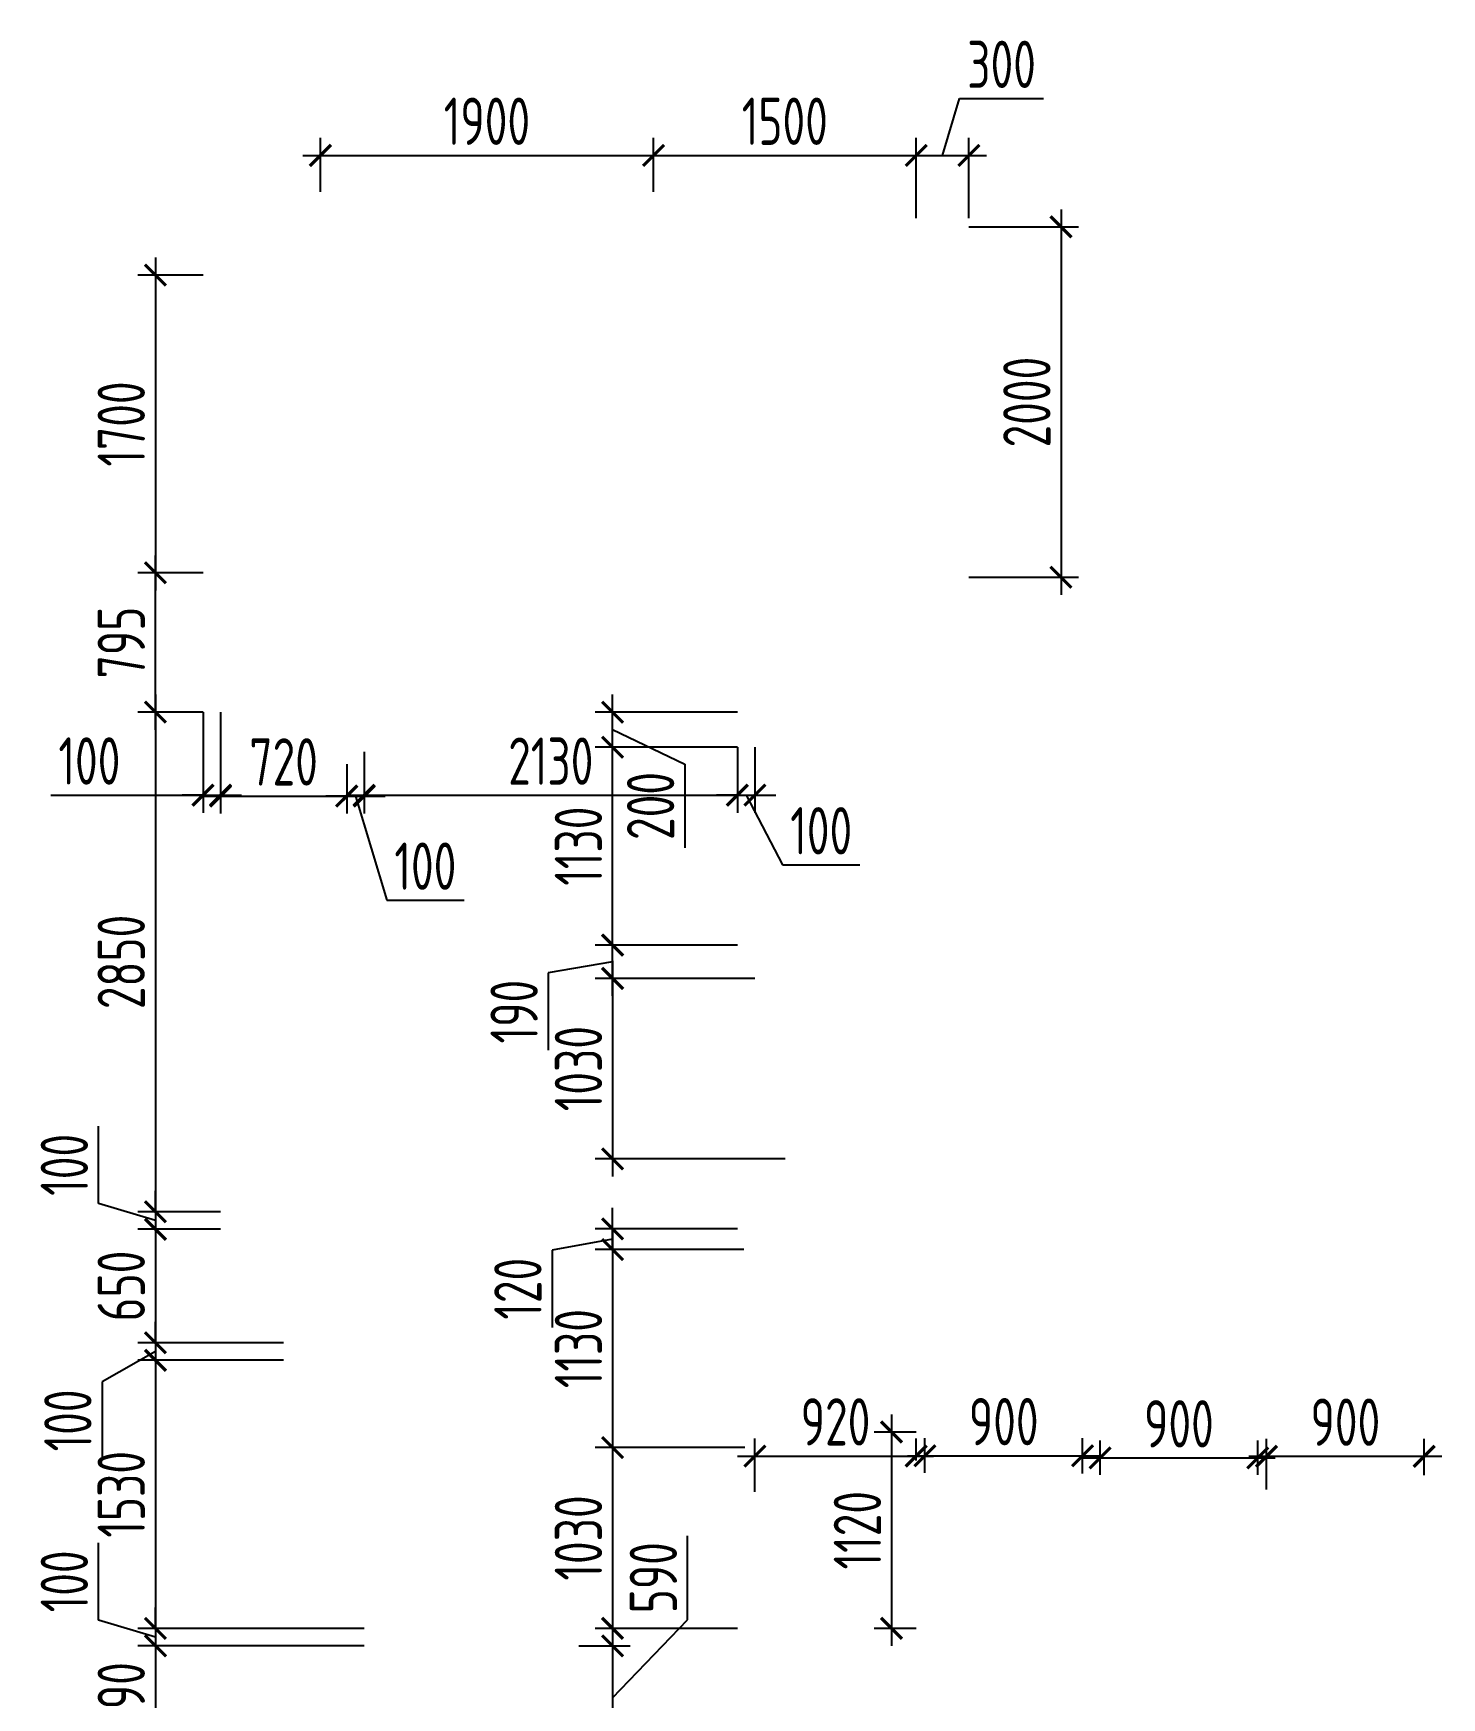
# Model space of a CAD drawing. Header units: millimetres. Extents: x -350007 to 535970, y -888 to 133718.
# Drawn here: x -198453 to -190414, y 121724 to 131226 of the extents above; entities that cross this region are included whole.
import ezdxf

# ---------------------------------------------------------------- set-up
doc = ezdxf.new("R2010")
doc.units = ezdxf.units.MM
doc.layers.add('АР_Размеры нов.', color=15, linetype='Continuous', lineweight=0)
doc.styles.add('ISOCPEUR', font='isocpeur.ttf', dxfattribs={"width": 0.7})
doc.dimstyles.new('R_100', dxfattribs={"dimtxt": 270, "dimasz": 120, "dimexe": 100, "dimexo": 0, "dimgap": 60, "dimtad": 1, "dimdec": 0, "dimrnd": 5, "dimzin": 0, "dimdsep": 46, "dimtxsty": 'ISOCPEUR', "dimblk": 'ARCHTICK', "dimcen": 0, "dimdle": 100, "dimclrd": 256, "dimclre": 256, "dimclrt": 256, "dimadec": 0, "dimazin": 0, "dimtfac": 2, "dimtdec": 0, "dimtofl": 0, "dimtmove": 1, "dimatfit": 3, "dimfxl": 1, "dimtvp": 3, "dimtolj": 1, "dimtzin": 0, "dimarcsym": 0})

# ---------------------------------------------------------------- blocks, each defined once
blk = doc.blocks.new('_ArchTick')
at = {"color": 0, "linetype": 'ByBlock', "const_width": 0.15}
blk.add_lwpolyline([(-0.5, -0.5), (0.5, 0.5)], dxfattribs=at)
blk = doc.blocks.new('*D2618')
at = {"layer": 'АР_Размеры нов.', "lineweight": -2, "ltscale": 100, "transparency": 16777216}
for p, q in [((-197755.6, 129945.9), (-197755.6, 128045.9)), ((-197483.9, 129845.9), (-197855.6, 129845.9)), ((-197483.9, 128145.9), (-197855.6, 128145.9))]:
    blk.add_line(p, q, dxfattribs=at)
at = {"layer": 'АР_Размеры нов.', "lineweight": -2, "ltscale": 100, "transparency": 16777216, "xscale": 120, "yscale": 120, "zscale": 120}
for p, rotation in [((-197755.6, 129845.9), 90), ((-197755.6, 128145.9), 270)]:
    blk.add_blockref('_ArchTick', p, dxfattribs=dict(at, rotation=rotation))
at = {"layer": 'АР_Размеры нов.', "ltscale": 100, "transparency": 16777216, "insert": (-197950.6, 128995.9), "char_height": 270, "attachment_point": 5, "rotation": 90, "style": 'ISOCPEUR'}
blk.add_mtext('\\A1;1700', dxfattribs=at)
blk = doc.blocks.new('*D2623')
at = {"layer": 'АР_Размеры нов.', "lineweight": -2, "ltscale": 100, "transparency": 16777216}
for p, q in [((-195146.4, 125920.8), (-195146.4, 127250.9)), ((-194433.9, 127150.9), (-195246.4, 127150.9)), ((-194433.9, 126020.8), (-195246.4, 126020.8))]:
    blk.add_line(p, q, dxfattribs=at)
at = {"layer": 'АР_Размеры нов.', "lineweight": -2, "ltscale": 100, "transparency": 16777216, "xscale": 120, "yscale": 120, "zscale": 120}
for p, rotation in [((-195146.4, 127150.9), 90), ((-195146.4, 126020.8), 270)]:
    blk.add_blockref('_ArchTick', p, dxfattribs=dict(at, rotation=rotation))
at = {"layer": 'АР_Размеры нов.', "ltscale": 100, "transparency": 16777216, "insert": (-195341.4, 126585.8), "char_height": 270, "attachment_point": 5, "rotation": 90, "style": 'ISOCPEUR'}
blk.add_mtext('\\A1;1130', dxfattribs=at)
blk = doc.blocks.new('*D2627')
at = {"layer": 'АР_Размеры нов.', "lineweight": -2, "ltscale": 100, "transparency": 16777216}
for p, q in [((-195146.4, 125930.7), (-195146.4, 124700.7)), ((-194333.9, 125830.7), (-195246.4, 125830.7)), ((-194161.7, 124800.7), (-195246.4, 124800.7))]:
    blk.add_line(p, q, dxfattribs=at)
at = {"layer": 'АР_Размеры нов.', "lineweight": -2, "ltscale": 100, "transparency": 16777216, "xscale": 120, "yscale": 120, "zscale": 120}
for p, rotation in [((-195146.4, 125830.7), 90), ((-195146.4, 124800.7), 270)]:
    blk.add_blockref('_ArchTick', p, dxfattribs=dict(at, rotation=rotation))
at = {"layer": 'АР_Размеры нов.', "ltscale": 100, "transparency": 16777216, "insert": (-195341.4, 125315.7), "char_height": 270, "attachment_point": 5, "rotation": 90, "style": 'ISOCPEUR'}
blk.add_mtext('\\A1;1030', dxfattribs=at)
blk = doc.blocks.new('*D2628')
at = {"layer": 'АР_Размеры нов.', "lineweight": -2, "ltscale": 100, "transparency": 16777216}
for p, q in [((-195146.4, 124382.4), (-195146.4, 123052.4)), ((-194397.3, 124282.4), (-195246.4, 124282.4)), ((-194392.2, 123152.4), (-195246.4, 123152.4))]:
    blk.add_line(p, q, dxfattribs=at)
at = {"layer": 'АР_Размеры нов.', "lineweight": -2, "ltscale": 100, "transparency": 16777216, "xscale": 120, "yscale": 120, "zscale": 120}
for p, rotation in [((-195146.4, 124282.4), 90), ((-195146.4, 123152.4), 270)]:
    blk.add_blockref('_ArchTick', p, dxfattribs=dict(at, rotation=rotation))
at = {"layer": 'АР_Размеры нов.', "ltscale": 100, "transparency": 16777216, "insert": (-195341.4, 123717.4), "char_height": 270, "attachment_point": 5, "rotation": 90, "style": 'ISOCPEUR'}
blk.add_mtext('\\A1;1130', dxfattribs=at)
blk = doc.blocks.new('*D2783')
at = {"layer": 'АР_Размеры нов.', "lineweight": -2, "ltscale": 100, "transparency": 16777216}
for p, q in [((-197755.6, 127250.7), (-197755.6, 128245.9)), ((-197483.9, 128145.9), (-197855.6, 128145.9)), ((-197483.9, 127350.7), (-197855.6, 127350.7))]:
    blk.add_line(p, q, dxfattribs=at)
at = {"layer": 'АР_Размеры нов.', "lineweight": -2, "ltscale": 100, "transparency": 16777216, "xscale": 120, "yscale": 120, "zscale": 120}
for p, rotation in [((-197755.6, 128145.9), 90), ((-197755.6, 127350.7), 270)]:
    blk.add_blockref('_ArchTick', p, dxfattribs=dict(at, rotation=rotation))
at = {"layer": 'АР_Размеры нов.', "ltscale": 100, "transparency": 16777216, "insert": (-197950.6, 127748.3), "char_height": 270, "attachment_point": 5, "rotation": 90, "style": 'ISOCPEUR'}
blk.add_mtext('\\A1;795', dxfattribs=at)
blk = doc.blocks.new('*D2784')
at = {"layer": 'АР_Размеры нов.', "lineweight": -2, "ltscale": 100, "transparency": 16777216}
for p, q in [((-192586.7, 130220.8), (-192586.7, 128020.7)), ((-193112.9, 130120.8), (-192486.7, 130120.8)), ((-193113, 128120.7), (-192486.7, 128120.7))]:
    blk.add_line(p, q, dxfattribs=at)
at = {"layer": 'АР_Размеры нов.', "lineweight": -2, "ltscale": 100, "transparency": 16777216, "xscale": 120, "yscale": 120, "zscale": 120}
for p, rotation in [((-192586.7, 130120.8), 90), ((-192586.7, 128120.7), 270)]:
    blk.add_blockref('_ArchTick', p, dxfattribs=dict(at, rotation=rotation))
at = {"layer": 'АР_Размеры нов.', "ltscale": 100, "transparency": 16777216, "insert": (-192781.7, 129120.7), "char_height": 270, "attachment_point": 5, "rotation": 90, "style": 'ISOCPEUR'}
blk.add_mtext('\\A1;2000', dxfattribs=at)
blk = doc.blocks.new('*D3109')
at = {"layer": 'АР_Размеры нов.', "lineweight": -2, "ltscale": 100, "transparency": 16777216}
for p, q in [((-196813.9, 130320.7), (-196813.9, 130629)), ((-194912.9, 130320.7), (-194912.9, 130629)), ((-196913.9, 130529), (-194812.9, 130529))]:
    blk.add_line(p, q, dxfattribs=at)
at = {"layer": 'АР_Размеры нов.', "lineweight": -2, "ltscale": 100, "transparency": 16777216, "xscale": 120, "yscale": 120, "zscale": 120, "rotation": 180}
blk.add_blockref('_ArchTick', (-196813.9, 130529), dxfattribs=at)
at = {"layer": 'АР_Размеры нов.', "lineweight": -2, "ltscale": 100, "transparency": 16777216, "xscale": 120, "yscale": 120, "zscale": 120}
blk.add_blockref('_ArchTick', (-194912.9, 130529), dxfattribs=at)
at = {"layer": 'АР_Размеры нов.', "ltscale": 100, "transparency": 16777216, "insert": (-195863.4, 130724), "char_height": 270, "attachment_point": 5, "style": 'ISOCPEUR'}
blk.add_mtext('\\A1;1900', dxfattribs=at)
blk = doc.blocks.new('*D3110')
at = {"layer": 'АР_Размеры нов.', "lineweight": -2, "ltscale": 100, "transparency": 16777216}
for p, q in [((-194912.9, 130320.7), (-194912.9, 130629)), ((-193413.4, 130320.7), (-193413.4, 130629)), ((-195012.9, 130529), (-193313.4, 130529))]:
    blk.add_line(p, q, dxfattribs=at)
at = {"layer": 'АР_Размеры нов.', "lineweight": -2, "ltscale": 100, "transparency": 16777216, "xscale": 120, "yscale": 120, "zscale": 120, "rotation": 180}
blk.add_blockref('_ArchTick', (-194912.9, 130529), dxfattribs=at)
at = {"layer": 'АР_Размеры нов.', "lineweight": -2, "ltscale": 100, "transparency": 16777216, "xscale": 120, "yscale": 120, "zscale": 120}
blk.add_blockref('_ArchTick', (-193413.4, 130529), dxfattribs=at)
at = {"layer": 'АР_Размеры нов.', "ltscale": 100, "transparency": 16777216, "insert": (-194163.2, 130724), "char_height": 270, "attachment_point": 5, "style": 'ISOCPEUR'}
blk.add_mtext('\\A1;1500', dxfattribs=at)
blk = doc.blocks.new('*D3124')
at = {"layer": 'АР_Размеры нов.', "lineweight": -2, "ltscale": 100, "transparency": 16777216}
for p, q in [((-194333.9, 122900), (-194333.9, 123204.1)), ((-193413.9, 123079.1), (-193413.9, 123204.1)), ((-194433.9, 123104.1), (-193313.9, 123104.1))]:
    blk.add_line(p, q, dxfattribs=at)
at = {"layer": 'АР_Размеры нов.', "lineweight": -2, "ltscale": 100, "transparency": 16777216, "xscale": 120, "yscale": 120, "zscale": 120, "rotation": 180}
blk.add_blockref('_ArchTick', (-194333.9, 123104.1), dxfattribs=at)
at = {"layer": 'АР_Размеры нов.', "lineweight": -2, "ltscale": 100, "transparency": 16777216, "xscale": 120, "yscale": 120, "zscale": 120}
blk.add_blockref('_ArchTick', (-193413.9, 123104.1), dxfattribs=at)
at = {"layer": 'АР_Размеры нов.', "ltscale": 100, "transparency": 16777216, "insert": (-193873.9, 123299.1), "char_height": 270, "attachment_point": 5, "style": 'ISOCPEUR'}
blk.add_mtext('\\A1;920', dxfattribs=at)
blk = doc.blocks.new('*D3125')
at = {"layer": 'АР_Размеры нов.', "lineweight": -2, "ltscale": 100, "transparency": 16777216}
for p, q in [((-193363.9, 123009), (-193363.9, 123205.5)), ((-192463.9, 123004.8), (-192463.9, 123205.5)), ((-193463.9, 123105.5), (-192363.9, 123105.5))]:
    blk.add_line(p, q, dxfattribs=at)
at = {"layer": 'АР_Размеры нов.', "lineweight": -2, "ltscale": 100, "transparency": 16777216, "xscale": 120, "yscale": 120, "zscale": 120, "rotation": 180}
blk.add_blockref('_ArchTick', (-193363.9, 123105.5), dxfattribs=at)
at = {"layer": 'АР_Размеры нов.', "lineweight": -2, "ltscale": 100, "transparency": 16777216, "xscale": 120, "yscale": 120, "zscale": 120}
blk.add_blockref('_ArchTick', (-192463.9, 123105.5), dxfattribs=at)
at = {"layer": 'АР_Размеры нов.', "ltscale": 100, "transparency": 16777216, "insert": (-192913.9, 123300.5), "char_height": 270, "attachment_point": 5, "style": 'ISOCPEUR'}
blk.add_mtext('\\A1;900', dxfattribs=at)
blk = doc.blocks.new('*D3126')
at = {"layer": 'АР_Размеры нов.', "lineweight": -2, "ltscale": 100, "transparency": 16777216}
for p, q in [((-192363.9, 122996.7), (-192363.9, 123193.2)), ((-191463.9, 122996.7), (-191463.9, 123193.2)), ((-192463.9, 123093.2), (-191363.9, 123093.2))]:
    blk.add_line(p, q, dxfattribs=at)
at = {"layer": 'АР_Размеры нов.', "lineweight": -2, "ltscale": 100, "transparency": 16777216, "xscale": 120, "yscale": 120, "zscale": 120, "rotation": 180}
blk.add_blockref('_ArchTick', (-192363.9, 123093.2), dxfattribs=at)
at = {"layer": 'АР_Размеры нов.', "lineweight": -2, "ltscale": 100, "transparency": 16777216, "xscale": 120, "yscale": 120, "zscale": 120}
blk.add_blockref('_ArchTick', (-191463.9, 123093.2), dxfattribs=at)
at = {"layer": 'АР_Размеры нов.', "ltscale": 100, "transparency": 16777216, "insert": (-191913.9, 123288.2), "char_height": 270, "attachment_point": 5, "style": 'ISOCPEUR'}
blk.add_mtext('\\A1;900', dxfattribs=at)
blk = doc.blocks.new('*D3127')
at = {"layer": 'АР_Размеры нов.', "lineweight": -2, "ltscale": 100, "transparency": 16777216}
for p, q in [((-191413.9, 122913.7), (-191413.9, 123202.4)), ((-190513.9, 122994.4), (-190513.9, 123202.4)), ((-191513.9, 123102.4), (-190413.9, 123102.4))]:
    blk.add_line(p, q, dxfattribs=at)
at = {"layer": 'АР_Размеры нов.', "lineweight": -2, "ltscale": 100, "transparency": 16777216, "xscale": 120, "yscale": 120, "zscale": 120, "rotation": 180}
blk.add_blockref('_ArchTick', (-191413.9, 123102.4), dxfattribs=at)
at = {"layer": 'АР_Размеры нов.', "lineweight": -2, "ltscale": 100, "transparency": 16777216, "xscale": 120, "yscale": 120, "zscale": 120}
blk.add_blockref('_ArchTick', (-190513.9, 123102.4), dxfattribs=at)
at = {"layer": 'АР_Размеры нов.', "ltscale": 100, "transparency": 16777216, "insert": (-190963.9, 123297.4), "char_height": 270, "attachment_point": 5, "style": 'ISOCPEUR'}
blk.add_mtext('\\A1;900', dxfattribs=at)
blk = doc.blocks.new('*D3128')
at = {"layer": 'АР_Размеры нов.', "lineweight": -2, "ltscale": 100, "transparency": 16777216}
for p, q in [((-193263.2, 130529), (-193165.7, 130854)), ((-193165.7, 130854), (-192686.6, 130854)), ((-193413.4, 130170.8), (-193413.4, 130629)), ((-193112.9, 130170.8), (-193112.9, 130629)), ((-193513.4, 130529), (-193012.9, 130529))]:
    blk.add_line(p, q, dxfattribs=at)
at = {"layer": 'АР_Размеры нов.', "lineweight": -2, "ltscale": 100, "transparency": 16777216, "xscale": 120, "yscale": 120, "zscale": 120, "rotation": 180}
blk.add_blockref('_ArchTick', (-193413.4, 130529), dxfattribs=at)
at = {"layer": 'АР_Размеры нов.', "lineweight": -2, "ltscale": 100, "transparency": 16777216, "xscale": 120, "yscale": 120, "zscale": 120}
blk.add_blockref('_ArchTick', (-193112.9, 130529), dxfattribs=at)
at = {"layer": 'АР_Размеры нов.', "ltscale": 100, "transparency": 16777216, "insert": (-192926.1, 131049), "char_height": 270, "attachment_point": 5, "style": 'ISOCPEUR'}
blk.add_mtext('\\A1;300', dxfattribs=at)
blk = doc.blocks.new('*D2999')
at = {"layer": 'АР_Размеры нов.', "lineweight": -2, "ltscale": 500, "transparency": 16777216}
for p, q in [((-195146.4, 127050.9), (-195146.4, 127450.7)), ((-194433.9, 127350.7), (-195246.4, 127350.7)), ((-195146.4, 127250.8), (-194734.2, 127054.7)), ((-194433.9, 127150.9), (-195246.4, 127150.9)), ((-194734.2, 127054.7), (-194734.2, 126575.6))]:
    blk.add_line(p, q, dxfattribs=at)
at = {"layer": 'АР_Размеры нов.', "lineweight": -2, "ltscale": 500, "transparency": 16777216, "xscale": 120, "yscale": 120, "zscale": 120}
for p, rotation in [((-195146.4, 127350.7), 90), ((-195146.4, 127150.9), 270)]:
    blk.add_blockref('_ArchTick', p, dxfattribs=dict(at, rotation=rotation))
at = {"layer": 'АР_Размеры нов.', "lineweight": 13, "ltscale": 500, "transparency": 16777216, "insert": (-194929.2, 126815.1), "char_height": 270, "attachment_point": 5, "rotation": 90, "style": 'ISOCPEUR'}
blk.add_mtext('\\A1;200', dxfattribs=at)
blk = doc.blocks.new('*D3000')
at = {"layer": 'АР_Размеры нов.', "lineweight": -2, "ltscale": 500, "transparency": 16777216}
for p, q in [((-195146.4, 124400.7), (-195146.4, 124520.7)), ((-194433.9, 124400.7), (-195246.4, 124400.7)), ((-195146.4, 124282.4), (-195146.4, 124400.7)), ((-195146.4, 124341.5), (-195491.8, 124279.7)), ((-195491.8, 124279.7), (-195491.8, 123838.4)), ((-194397.3, 124282.4), (-195246.4, 124282.4)), ((-195146.4, 124282.4), (-195146.4, 124162.4))]:
    blk.add_line(p, q, dxfattribs=at)
at = {"layer": 'АР_Размеры нов.', "lineweight": -2, "ltscale": 500, "transparency": 16777216, "xscale": 120, "yscale": 120, "zscale": 120}
for p, rotation in [((-195146.4, 124400.7), 270), ((-195146.4, 124282.4), 90)]:
    blk.add_blockref('_ArchTick', p, dxfattribs=dict(at, rotation=rotation))
at = {"layer": 'АР_Размеры нов.', "lineweight": 13, "ltscale": 500, "transparency": 16777216, "insert": (-195686.8, 124059), "char_height": 270, "attachment_point": 5, "rotation": 90, "style": 'ISOCPEUR'}
blk.add_mtext('\\A1;120', dxfattribs=at)
blk = doc.blocks.new('*D3001')
at = {"layer": 'АР_Размеры нов.', "lineweight": -2, "ltscale": 500, "transparency": 16777216}
for p, q in [((-195146.4, 123252.4), (-195146.4, 122020.3)), ((-194392.2, 123152.4), (-195246.4, 123152.4)), ((-194433.9, 122120.3), (-195246.4, 122120.3))]:
    blk.add_line(p, q, dxfattribs=at)
at = {"layer": 'АР_Размеры нов.', "lineweight": -2, "ltscale": 500, "transparency": 16777216, "xscale": 120, "yscale": 120, "zscale": 120}
for p, rotation in [((-195146.4, 123152.4), 90), ((-195146.4, 122120.3), 270)]:
    blk.add_blockref('_ArchTick', p, dxfattribs=dict(at, rotation=rotation))
at = {"layer": 'АР_Размеры нов.', "lineweight": 13, "ltscale": 500, "transparency": 16777216, "insert": (-195341.4, 122636.4), "char_height": 270, "attachment_point": 5, "rotation": 90, "style": 'ISOCPEUR'}
blk.add_mtext('\\A1;1030', dxfattribs=at)
blk = doc.blocks.new('*D3013')
at = {"layer": 'АР_Размеры нов.', "lineweight": -2, "ltscale": 500, "transparency": 16777216}
for p, q in [((-194718.6, 122169.9), (-194718.6, 122649)), ((-195146.4, 121724.4), (-194718.6, 122169.9)), ((-195146.4, 122120.3), (-195146.4, 121328.5)), ((-195339.8, 122020.3), (-195046.4, 122020.3)), ((-195339.8, 121428.5), (-195046.4, 121428.5))]:
    blk.add_line(p, q, dxfattribs=at)
at = {"layer": 'АР_Размеры нов.', "lineweight": -2, "ltscale": 500, "transparency": 16777216, "xscale": 120, "yscale": 120, "zscale": 120}
for p, rotation in [((-195146.4, 122020.3), 90), ((-195146.4, 121428.5), 270)]:
    blk.add_blockref('_ArchTick', p, dxfattribs=dict(at, rotation=rotation))
at = {"layer": 'АР_Размеры нов.', "lineweight": 13, "ltscale": 500, "transparency": 16777216, "insert": (-194913.6, 122409.4), "char_height": 270, "attachment_point": 5, "rotation": 90, "style": 'ISOCPEUR'}
blk.add_mtext('\\A1;590', dxfattribs=at)
blk = doc.blocks.new('*D3014')
at = {"layer": 'АР_Размеры нов.', "lineweight": -2, "ltscale": 500, "transparency": 16777216}
for p, q in [((-195146.4, 125730.7), (-195146.4, 126120.8)), ((-194433.9, 126020.8), (-195246.4, 126020.8)), ((-195146.4, 125925.7), (-195513.4, 125861.7)), ((-195513.4, 125861.7), (-195513.4, 125420.4)), ((-194333.9, 125830.7), (-195246.4, 125830.7))]:
    blk.add_line(p, q, dxfattribs=at)
at = {"layer": 'АР_Размеры нов.', "lineweight": -2, "ltscale": 500, "transparency": 16777216, "xscale": 120, "yscale": 120, "zscale": 120}
for p, rotation in [((-195146.4, 126020.8), 90), ((-195146.4, 125830.7), 270)]:
    blk.add_blockref('_ArchTick', p, dxfattribs=dict(at, rotation=rotation))
at = {"layer": 'АР_Размеры нов.', "lineweight": 13, "ltscale": 500, "transparency": 16777216, "insert": (-195708.4, 125641), "char_height": 270, "attachment_point": 5, "rotation": 90, "style": 'ISOCPEUR'}
blk.add_mtext('\\A1;190', dxfattribs=at)
blk = doc.blocks.new('*D1656')
at = {"layer": 'АР_Размеры нов.', "lineweight": -2, "ltscale": 500, "transparency": 16777216}
for p, q in [((-197483.9, 127350.7), (-197483.9, 126776.9)), ((-197383.9, 127350.7), (-197383.9, 126776.9)), ((-198353, 126876.9), (-197483.9, 126876.9)), ((-197483.9, 126876.9), (-197603.9, 126876.9)), ((-197483.9, 126876.9), (-197383.9, 126876.9)), ((-197383.9, 126876.9), (-197263.9, 126876.9))]:
    blk.add_line(p, q, dxfattribs=at)
at = {"layer": 'АР_Размеры нов.', "lineweight": -2, "ltscale": 500, "transparency": 16777216, "xscale": 120, "yscale": 120, "zscale": 120}
blk.add_blockref('_ArchTick', (-197483.9, 126876.9), dxfattribs=at)
at = {"layer": 'АР_Размеры нов.', "lineweight": -2, "ltscale": 500, "transparency": 16777216, "xscale": 120, "yscale": 120, "zscale": 120, "rotation": 180}
blk.add_blockref('_ArchTick', (-197383.9, 126876.9), dxfattribs=at)
at = {"layer": 'АР_Размеры нов.', "lineweight": 13, "ltscale": 500, "transparency": 16777216, "insert": (-198132.4, 127071.9), "char_height": 270, "attachment_point": 5, "style": 'ISOCPEUR'}
blk.add_mtext('\\A1;100', dxfattribs=at)
blk = doc.blocks.new('*D1657')
at = {"layer": 'АР_Размеры нов.', "lineweight": -2, "ltscale": 500, "transparency": 16777216}
for p, q in [((-197383.9, 127350.7), (-197383.9, 126771.7)), ((-196663.9, 127054.5), (-196663.9, 126771.7)), ((-197483.9, 126871.7), (-196563.9, 126871.7))]:
    blk.add_line(p, q, dxfattribs=at)
at = {"layer": 'АР_Размеры нов.', "lineweight": -2, "ltscale": 500, "transparency": 16777216, "xscale": 120, "yscale": 120, "zscale": 120, "rotation": 180}
blk.add_blockref('_ArchTick', (-197383.9, 126871.7), dxfattribs=at)
at = {"layer": 'АР_Размеры нов.', "lineweight": -2, "ltscale": 500, "transparency": 16777216, "xscale": 120, "yscale": 120, "zscale": 120}
blk.add_blockref('_ArchTick', (-196663.9, 126871.7), dxfattribs=at)
at = {"layer": 'АР_Размеры нов.', "lineweight": 13, "ltscale": 500, "transparency": 16777216, "insert": (-197023.9, 127066.7), "char_height": 270, "attachment_point": 5, "style": 'ISOCPEUR'}
blk.add_mtext('\\A1;720', dxfattribs=at)
blk = doc.blocks.new('*D1658')
at = {"layer": 'АР_Размеры нов.', "lineweight": -2, "ltscale": 500, "transparency": 16777216}
for p, q in [((-196663.9, 127054.5), (-196663.9, 126771.7)), ((-196563.9, 127123.4), (-196563.9, 126771.7)), ((-196663.9, 126871.7), (-196783.9, 126871.7)), ((-196663.9, 126871.7), (-196563.9, 126871.7)), ((-196613.9, 126871.7), (-196435.4, 126276.7)), ((-196563.9, 126871.7), (-196443.9, 126871.7)), ((-196435.4, 126276.7), (-195994.1, 126276.7))]:
    blk.add_line(p, q, dxfattribs=at)
at = {"layer": 'АР_Размеры нов.', "lineweight": -2, "ltscale": 500, "transparency": 16777216, "xscale": 120, "yscale": 120, "zscale": 120}
blk.add_blockref('_ArchTick', (-196663.9, 126871.7), dxfattribs=at)
at = {"layer": 'АР_Размеры нов.', "lineweight": -2, "ltscale": 500, "transparency": 16777216, "xscale": 120, "yscale": 120, "zscale": 120, "rotation": 180}
blk.add_blockref('_ArchTick', (-196563.9, 126871.7), dxfattribs=at)
at = {"layer": 'АР_Размеры нов.', "lineweight": 13, "ltscale": 500, "transparency": 16777216, "insert": (-196214.8, 126471.7), "char_height": 270, "attachment_point": 5, "style": 'ISOCPEUR'}
blk.add_mtext('\\A1;100', dxfattribs=at)
blk = doc.blocks.new('*D1659')
at = {"layer": 'АР_Размеры нов.', "lineweight": -2, "ltscale": 500, "transparency": 16777216}
for p, q in [((-194433.9, 127150.8), (-194433.9, 126776)), ((-196563.9, 127123.4), (-196563.9, 126776)), ((-196663.9, 126876), (-194333.9, 126876))]:
    blk.add_line(p, q, dxfattribs=at)
at = {"layer": 'АР_Размеры нов.', "lineweight": -2, "ltscale": 500, "transparency": 16777216, "xscale": 120, "yscale": 120, "zscale": 120, "rotation": 180}
blk.add_blockref('_ArchTick', (-196563.9, 126876), dxfattribs=at)
at = {"layer": 'АР_Размеры нов.', "lineweight": -2, "ltscale": 500, "transparency": 16777216, "xscale": 120, "yscale": 120, "zscale": 120}
blk.add_blockref('_ArchTick', (-194433.9, 126876), dxfattribs=at)
at = {"layer": 'АР_Размеры нов.', "lineweight": 13, "ltscale": 500, "transparency": 16777216, "insert": (-195498.9, 127071), "char_height": 270, "attachment_point": 5, "style": 'ISOCPEUR'}
blk.add_mtext('\\A1;2130', dxfattribs=at)
blk = doc.blocks.new('*D1660')
at = {"layer": 'АР_Размеры нов.', "lineweight": -2, "ltscale": 500, "transparency": 16777216}
for p, q in [((-194433.9, 127150.8), (-194433.9, 126776.9)), ((-194333.9, 127150.9), (-194333.9, 126776.9)), ((-194433.9, 126876.9), (-194553.9, 126876.9)), ((-194433.9, 126876.9), (-194333.9, 126876.9)), ((-194383.9, 126876.9), (-194176.1, 126478.6)), ((-194333.9, 126876.9), (-194213.9, 126876.9)), ((-194176.1, 126478.6), (-193734.8, 126478.6))]:
    blk.add_line(p, q, dxfattribs=at)
at = {"layer": 'АР_Размеры нов.', "lineweight": -2, "ltscale": 500, "transparency": 16777216, "xscale": 120, "yscale": 120, "zscale": 120}
blk.add_blockref('_ArchTick', (-194433.9, 126876.9), dxfattribs=at)
at = {"layer": 'АР_Размеры нов.', "lineweight": -2, "ltscale": 500, "transparency": 16777216, "xscale": 120, "yscale": 120, "zscale": 120, "rotation": 180}
blk.add_blockref('_ArchTick', (-194333.9, 126876.9), dxfattribs=at)
at = {"layer": 'АР_Размеры нов.', "lineweight": 13, "ltscale": 500, "transparency": 16777216, "insert": (-193955.5, 126673.6), "char_height": 270, "attachment_point": 5, "style": 'ISOCPEUR'}
blk.add_mtext('\\A1;100', dxfattribs=at)
blk = doc.blocks.new('*D2299')
at = {"layer": 'АР_Размеры нов.', "lineweight": -2, "ltscale": 500, "transparency": 16777216}
for p, q in [((-193554.1, 123341), (-193554.1, 122020.3)), ((-193413.9, 123241), (-193654.1, 123241)), ((-193413.9, 122120.3), (-193654.1, 122120.3))]:
    blk.add_line(p, q, dxfattribs=at)
at = {"layer": 'АР_Размеры нов.', "lineweight": -2, "ltscale": 500, "transparency": 16777216, "xscale": 120, "yscale": 120, "zscale": 120}
for p, rotation in [((-193554.1, 123241), 90), ((-193554.1, 122120.3), 270)]:
    blk.add_blockref('_ArchTick', p, dxfattribs=dict(at, rotation=rotation))
at = {"layer": 'АР_Размеры нов.', "lineweight": 13, "ltscale": 500, "transparency": 16777216, "insert": (-193749.1, 122680.6), "char_height": 270, "attachment_point": 5, "rotation": 90, "style": 'ISOCPEUR'}
blk.add_mtext('\\A1;1120', dxfattribs=at)
blk = doc.blocks.new('*D2472')
at = {"layer": 'АР_Размеры нов.', "lineweight": -2, "ltscale": 500, "transparency": 16777216}
for p, q in [((-197755.6, 127450.7), (-197755.6, 124398.4)), ((-197546.1, 127350.7), (-197855.6, 127350.7)), ((-197383.9, 124498.4), (-197855.6, 124498.4))]:
    blk.add_line(p, q, dxfattribs=at)
at = {"layer": 'АР_Размеры нов.', "lineweight": -2, "ltscale": 500, "transparency": 16777216, "xscale": 120, "yscale": 120, "zscale": 120}
for p, rotation in [((-197755.6, 127350.7), 90), ((-197755.6, 124498.4), 270)]:
    blk.add_blockref('_ArchTick', p, dxfattribs=dict(at, rotation=rotation))
at = {"layer": 'АР_Размеры нов.', "lineweight": 13, "ltscale": 500, "transparency": 16777216, "insert": (-197950.6, 125924.5), "char_height": 270, "attachment_point": 5, "rotation": 90, "style": 'ISOCPEUR'}
blk.add_mtext('\\A1;2850', dxfattribs=at)
blk = doc.blocks.new('*D2474')
at = {"layer": 'АР_Размеры нов.', "lineweight": -2, "ltscale": 500, "transparency": 16777216}
for p, q in [((-197755.6, 124498.4), (-197755.6, 123650.7)), ((-197383.9, 124398.4), (-197855.6, 124398.4)), ((-197383.9, 123750.7), (-197855.6, 123750.7))]:
    blk.add_line(p, q, dxfattribs=at)
at = {"layer": 'АР_Размеры нов.', "lineweight": -2, "ltscale": 500, "transparency": 16777216, "xscale": 120, "yscale": 120, "zscale": 120}
for p, rotation in [((-197755.6, 124398.4), 90), ((-197755.6, 123750.7), 270)]:
    blk.add_blockref('_ArchTick', p, dxfattribs=dict(at, rotation=rotation))
at = {"layer": 'АР_Размеры нов.', "lineweight": 13, "ltscale": 500, "transparency": 16777216, "insert": (-197950.6, 124074.6), "char_height": 270, "attachment_point": 5, "rotation": 90, "style": 'ISOCPEUR'}
blk.add_mtext('\\A1;650', dxfattribs=at)
blk = doc.blocks.new('*D2475')
at = {"layer": 'АР_Размеры нов.', "lineweight": -2, "ltscale": 500, "transparency": 16777216}
for p, q in [((-198080.6, 124545.9), (-198080.6, 124987.2)), ((-197755.6, 124498.4), (-197755.6, 124618.4)), ((-197755.6, 124448.4), (-198080.6, 124545.9)), ((-197383.9, 124498.4), (-197855.6, 124498.4)), ((-197755.6, 124498.4), (-197755.6, 124398.4)), ((-197383.9, 124398.4), (-197855.6, 124398.4)), ((-197755.6, 124398.4), (-197755.6, 124278.4))]:
    blk.add_line(p, q, dxfattribs=at)
at = {"layer": 'АР_Размеры нов.', "lineweight": -2, "ltscale": 500, "transparency": 16777216, "xscale": 120, "yscale": 120, "zscale": 120}
for p, rotation in [((-197755.6, 124498.4), 270), ((-197755.6, 124398.4), 90)]:
    blk.add_blockref('_ArchTick', p, dxfattribs=dict(at, rotation=rotation))
at = {"layer": 'АР_Размеры нов.', "lineweight": 13, "ltscale": 500, "transparency": 16777216, "insert": (-198275.6, 124766.5), "char_height": 270, "attachment_point": 5, "rotation": 90, "style": 'ISOCPEUR'}
blk.add_mtext('\\A1;100', dxfattribs=at)
blk = doc.blocks.new('*D2476')
at = {"layer": 'АР_Размеры нов.', "lineweight": -2, "ltscale": 500, "transparency": 16777216}
for p, q in [((-197755.6, 123750.7), (-197755.6, 123870.7)), ((-197023.9, 123750.7), (-197855.6, 123750.7)), ((-197755.6, 123750.7), (-197755.6, 123650.7)), ((-197755.6, 123700.7), (-198060.4, 123528)), ((-197023.9, 123650.7), (-197855.6, 123650.7)), ((-197755.6, 123650.7), (-197755.6, 123530.7)), ((-198060.4, 123528), (-198060.4, 123086.7))]:
    blk.add_line(p, q, dxfattribs=at)
at = {"layer": 'АР_Размеры нов.', "lineweight": -2, "ltscale": 500, "transparency": 16777216, "xscale": 120, "yscale": 120, "zscale": 120}
for p, rotation in [((-197755.6, 123750.7), 270), ((-197755.6, 123650.7), 90)]:
    blk.add_blockref('_ArchTick', p, dxfattribs=dict(at, rotation=rotation))
at = {"layer": 'АР_Размеры нов.', "lineweight": 13, "ltscale": 500, "transparency": 16777216, "insert": (-198255.4, 123307.3), "char_height": 270, "attachment_point": 5, "rotation": 90, "style": 'ISOCPEUR'}
blk.add_mtext('\\A1;100', dxfattribs=at)
blk = doc.blocks.new('*D2477')
at = {"layer": 'АР_Размеры нов.', "lineweight": -2, "ltscale": 500, "transparency": 16777216}
for p, q in [((-197755.6, 123750.7), (-197755.6, 122020.3)), ((-197383.9, 123650.7), (-197855.6, 123650.7)), ((-197383.9, 122120.3), (-197855.6, 122120.3))]:
    blk.add_line(p, q, dxfattribs=at)
at = {"layer": 'АР_Размеры нов.', "lineweight": -2, "ltscale": 500, "transparency": 16777216, "xscale": 120, "yscale": 120, "zscale": 120}
for p, rotation in [((-197755.6, 123650.7), 90), ((-197755.6, 122120.3), 270)]:
    blk.add_blockref('_ArchTick', p, dxfattribs=dict(at, rotation=rotation))
at = {"layer": 'АР_Размеры нов.', "lineweight": 13, "ltscale": 500, "transparency": 16777216, "insert": (-197950.6, 122885.5), "char_height": 270, "attachment_point": 5, "rotation": 90, "style": 'ISOCPEUR'}
blk.add_mtext('\\A1;1530', dxfattribs=at)
blk = doc.blocks.new('*D2478')
at = {"layer": 'АР_Размеры нов.', "lineweight": -2, "ltscale": 500, "transparency": 16777216}
for p, q in [((-198080.6, 122167.8), (-198080.6, 122609.1)), ((-197755.6, 122120.3), (-197755.6, 122240.3)), ((-197755.6, 122070.3), (-198080.6, 122167.8)), ((-196563.9, 122120.3), (-197855.6, 122120.3)), ((-197755.6, 122120.3), (-197755.6, 122020.3)), ((-196563.9, 122020.3), (-197855.6, 122020.3)), ((-197755.6, 122020.3), (-197755.6, 121900.3))]:
    blk.add_line(p, q, dxfattribs=at)
at = {"layer": 'АР_Размеры нов.', "lineweight": -2, "ltscale": 500, "transparency": 16777216, "xscale": 120, "yscale": 120, "zscale": 120}
for p, rotation in [((-197755.6, 122120.3), 270), ((-197755.6, 122020.3), 90)]:
    blk.add_blockref('_ArchTick', p, dxfattribs=dict(at, rotation=rotation))
at = {"layer": 'АР_Размеры нов.', "lineweight": 13, "ltscale": 500, "transparency": 16777216, "insert": (-198275.6, 122388.5), "char_height": 270, "attachment_point": 5, "rotation": 90, "style": 'ISOCPEUR'}
blk.add_mtext('\\A1;100', dxfattribs=at)
blk = doc.blocks.new('*D2479')
at = {"layer": 'АР_Размеры нов.', "lineweight": -2, "ltscale": 500, "transparency": 16777216}
for p, q in [((-197755.6, 122120.3), (-197755.6, 121328.5)), ((-196563.9, 122020.3), (-197855.6, 122020.3)), ((-197383.9, 121428.5), (-197855.6, 121428.5))]:
    blk.add_line(p, q, dxfattribs=at)
at = {"layer": 'АР_Размеры нов.', "lineweight": -2, "ltscale": 500, "transparency": 16777216, "xscale": 120, "yscale": 120, "zscale": 120}
for p, rotation in [((-197755.6, 122020.3), 90), ((-197755.6, 121428.5), 270)]:
    blk.add_blockref('_ArchTick', p, dxfattribs=dict(at, rotation=rotation))
at = {"layer": 'АР_Размеры нов.', "lineweight": 13, "ltscale": 500, "transparency": 16777216, "insert": (-197950.6, 121724.4), "char_height": 270, "attachment_point": 5, "rotation": 90, "style": 'ISOCPEUR'}
blk.add_mtext('\\A1;590', dxfattribs=at)

msp = doc.modelspace()

# ---------------------------------------------------------------- dimensions: what is measured, and where the dimension line sits
at = {"layer": 'АР_Размеры нов.', "ltscale": 100}
for base, p1, p2, override, picture, middle in [((-193112.9154, 130529.0028), (-193413.3955, 130170.7839, 0), (-193112.9154, 130170.7839), {"dimpost": '\\X', "dimfxl": 300, "dimarcsym": 1}, '*D3128', (-193105.6555, 131049.0028)), ((-194912.9, 130529), (-196813.9, 130320.7, 0), (-194912.9, 130320.7), {"dimpost": '\\X', "dimfxl": 2.5, "dimarcsym": 1}, '*D3109', (-195863.4, 130724)), ((-193413.3955, 130529.0028), (-194912.9151, 130320.6825), (-193413.3955, 130320.6825, 0), {"dimpost": '\\X', "dimfxl": 2.5, "dimarcsym": 1}, '*D3110', (-194163.1553, 130724.0028)), ((-193413.9, 123104.1), (-194333.9, 122900), (-193413.9, 123079.1), {"dimpost": '\\X', "dimfxl": 2.5, "dimarcsym": 1}, '*D3124', (-193873.9, 123299.1)), ((-192463.9, 123105.5), (-193363.9, 123009), (-192463.9, 123004.8), {"dimpost": '\\X', "dimfxl": 2.5, "dimarcsym": 1}, '*D3125', (-192913.9, 123300.5)), ((-191463.9, 123093.2), (-192363.9, 122996.7), (-191463.9, 122996.7), {"dimpost": '\\X', "dimfxl": 2.5, "dimarcsym": 1}, '*D3126', (-191913.9, 123288.2)), ((-190513.9, 123102.4), (-191413.9, 122913.7), (-190513.9, 122994.4), {"dimpost": '\\X', "dimfxl": 2.5, "dimarcsym": 1}, '*D3127', (-190963.9, 123297.4))]:
    dim = msp.add_linear_dim(base=base, p1=p1, p2=p2, dimstyle='R_100', override=override, dxfattribs=at)
    dim.commit()
    dim.dimension.update_dxf_attribs({"geometry": picture, "text_midpoint": middle})
for base, p1, p2, picture, middle in [((-192586.7, 128120.7), (-193112.9, 130120.8), (-193113, 128120.7), '*D2784', (-192781.7, 129120.7)), ((-197755.6, 128145.9), (-197483.9, 129845.9), (-197483.9, 128145.9), '*D2618', (-197950.6, 128995.9)), ((-197755.6, 128145.9), (-197483.9, 127350.7), (-197483.9, 128145.9), '*D2783', (-197950.6, 127748.3)), ((-195146.4, 127150.9), (-194433.9, 126020.8), (-194433.9, 127150.9), '*D2623', (-195341.4, 126585.8)), ((-195146.4, 124800.7), (-194333.9, 125830.7), (-194161.7, 124800.7), '*D2627', (-195341.4, 125315.7)), ((-195146.4, 123152.4), (-194397.3, 124282.4), (-194392.2, 123152.4), '*D2628', (-195341.4, 123717.4))]:
    dim = msp.add_linear_dim(base=base, p1=p1, p2=p2, angle=90, dimstyle='R_100', override={"dimpost": '\\X', "dimfxl": 2.5, "dimarcsym": 1}, dxfattribs=at)
    dim.commit()
    dim.dimension.update_dxf_attribs({"geometry": picture, "text_midpoint": middle})
at = {"layer": 'АР_Размеры нов.', "lineweight": 13, "ltscale": 500}
for base, p1, p2, override, picture, middle in [((-197755.6, 124498.4), (-197546.1, 127350.7), (-197383.9, 124498.4), {"dimpost": '\\X'}, '*D2472', (-197950.6, 125924.5)), ((-197755.6, 124398.4), (-197383.9, 124498.4), (-197383.9, 124398.4), {"dimpost": '\\X'}, '*D2475', (-198275.6, 124605.9)), ((-197755.6, 123750.7), (-197383.9, 124398.4), (-197383.9, 123750.7), {"dimpost": '\\X'}, '*D2474', (-197950.6, 124074.6)), ((-197755.6, 122120.3), (-197383.9, 123650.7), (-197383.9, 122120.3), {"dimpost": '\\X'}, '*D2477', (-197950.6, 122885.5)), ((-193554.1, 122120.3), (-193413.9, 123241), (-193413.9, 122120.3), {"dimpost": '\\X'}, '*D2299', (-193749.1, 122680.6)), ((-195146.4, 122120.3), (-194392.2, 123152.4), (-194433.9, 122120.3), {"dimpost": '\\X', "dimfxl": 2.5, "dimarcsym": 1}, '*D3001', (-195341.4, 122636.4)), ((-197755.6, 122020.3), (-196563.9, 122120.3), (-196563.9, 122020.3), {"dimpost": '\\X'}, '*D2478', (-198275.6, 122227.8)), ((-197755.6, 121428.5), (-196563.9, 122020.3), (-197383.9, 121428.5), {"dimpost": '\\X'}, '*D2479', (-197950.6, 121724.4))]:
    dim = msp.add_linear_dim(base=base, p1=p1, p2=p2, angle=90, dimstyle='R_100', override=override, dxfattribs=at)
    dim.commit()
    dim.dimension.update_dxf_attribs({"geometry": picture, "text_midpoint": middle})
for base, p1, p2, override, picture, middle in [((-195146.4, 127350.7), (-194433.9, 127150.9), (-194433.9, 127350.7), {"dimpost": '\\X', "dimfxl": 2.5, "dimarcsym": 1}, '*D2999', (-194734.2, 126994.7)), ((-195146.4, 126020.8), (-194333.9, 125830.7), (-194433.9, 126020.8), {"dimpost": '\\X', "dimfxl": 2.5, "dimarcsym": 1}, '*D3014', (-195513.4, 125801.7)), ((-195146.4, 124400.7), (-194397.3, 124282.4), (-194433.9, 124400.7), {"dimpost": '\\X', "dimfxl": 2.5, "dimarcsym": 1}, '*D3000', (-195491.8, 124219.7)), ((-197755.6, 123650.7), (-197023.9, 123750.7), (-197023.9, 123650.7), {"dimpost": '\\X'}, '*D2476', (-198060.4, 123468)), ((-195146.4, 121428.5), (-195339.8, 122020.3), (-195339.8, 121428.5), {"dimpost": '\\X'}, '*D3013', (-194718.6, 122229.9))]:
    dim = msp.add_linear_dim(base=base, p1=p1, p2=p2, angle=90, dimstyle='R_100', override=override, dxfattribs=at)
    dim.commit()
    dim.dimension.update_dxf_attribs({"geometry": picture, "text_midpoint": middle, "dimtype": 160})
for base, p1, p2, picture, middle in [((-197383.9, 126876.9), (-197483.9, 127350.7), (-197383.9, 127350.7), '*D1656', (-198132.4, 126715.5)), ((-194333.9, 126876.9), (-194433.9, 127150.8), (-194333.9, 127150.9), '*D1660', (-194116.1, 126478.6))]:
    dim = msp.add_linear_dim(base=base, p1=p1, p2=p2, dimstyle='R_100', override={"dimpost": '\\X'}, dxfattribs=at)
    dim.commit()
    dim.dimension.update_dxf_attribs({"geometry": picture, "text_midpoint": middle, "dimtype": 160})
for base, p1, p2, picture, middle in [((-196663.9, 126871.7), (-197383.9, 127350.7), (-196663.9, 127054.5), '*D1657', (-197023.9, 127066.7)), ((-194433.9, 126876), (-196563.9, 127123.4), (-194433.9, 127150.8), '*D1659', (-195498.9, 127071)), ((-196563.9, 126871.7), (-196663.9, 127054.5), (-196563.9, 127123.4), '*D1658', (-196375.4, 126471.7))]:
    dim = msp.add_linear_dim(base=base, p1=p1, p2=p2, dimstyle='R_100', override={"dimpost": '\\X'}, dxfattribs=at)
    dim.commit()
    dim.dimension.update_dxf_attribs({"geometry": picture, "text_midpoint": middle})

doc.saveas('drawing.dxf')
